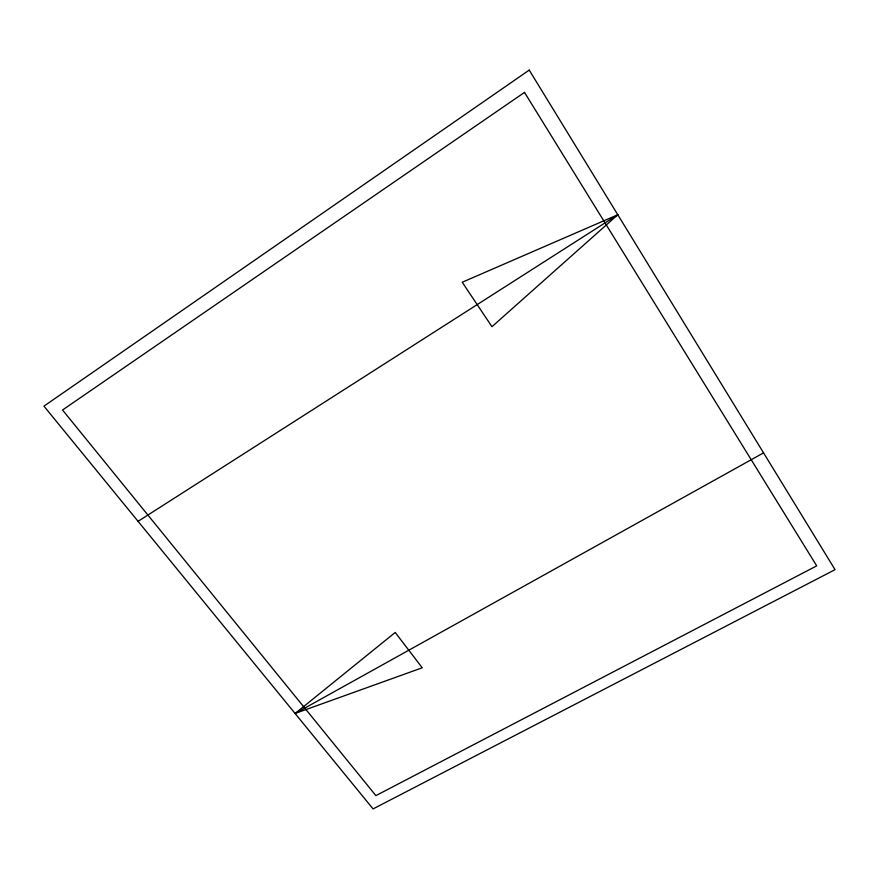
<?xml version="1.0" encoding="UTF-8"?>
<svg xmlns="http://www.w3.org/2000/svg" width="879" height="879" viewBox="0 0 879 879"><rect width="100%" height="100%" fill="white"/><g stroke="black" fill="none" stroke-linecap="round" stroke-linejoin="round"><path stroke-width="1.32" d="M617.783 214.751L491.954 326.691L462.233 282.236L617.783 214.751L138.08 521.335M295.102 713.473L395.22 632.451L422.228 667.787L295.102 713.473L763.554 452.861M529.224 70.089L43.95 406.153L373.081 808.911L835.05 569.658L529.224 70.089M524.51 92.405L62.53 409.999L375.893 795.616L816.712 565.867L524.51 92.405"/></g></svg>
